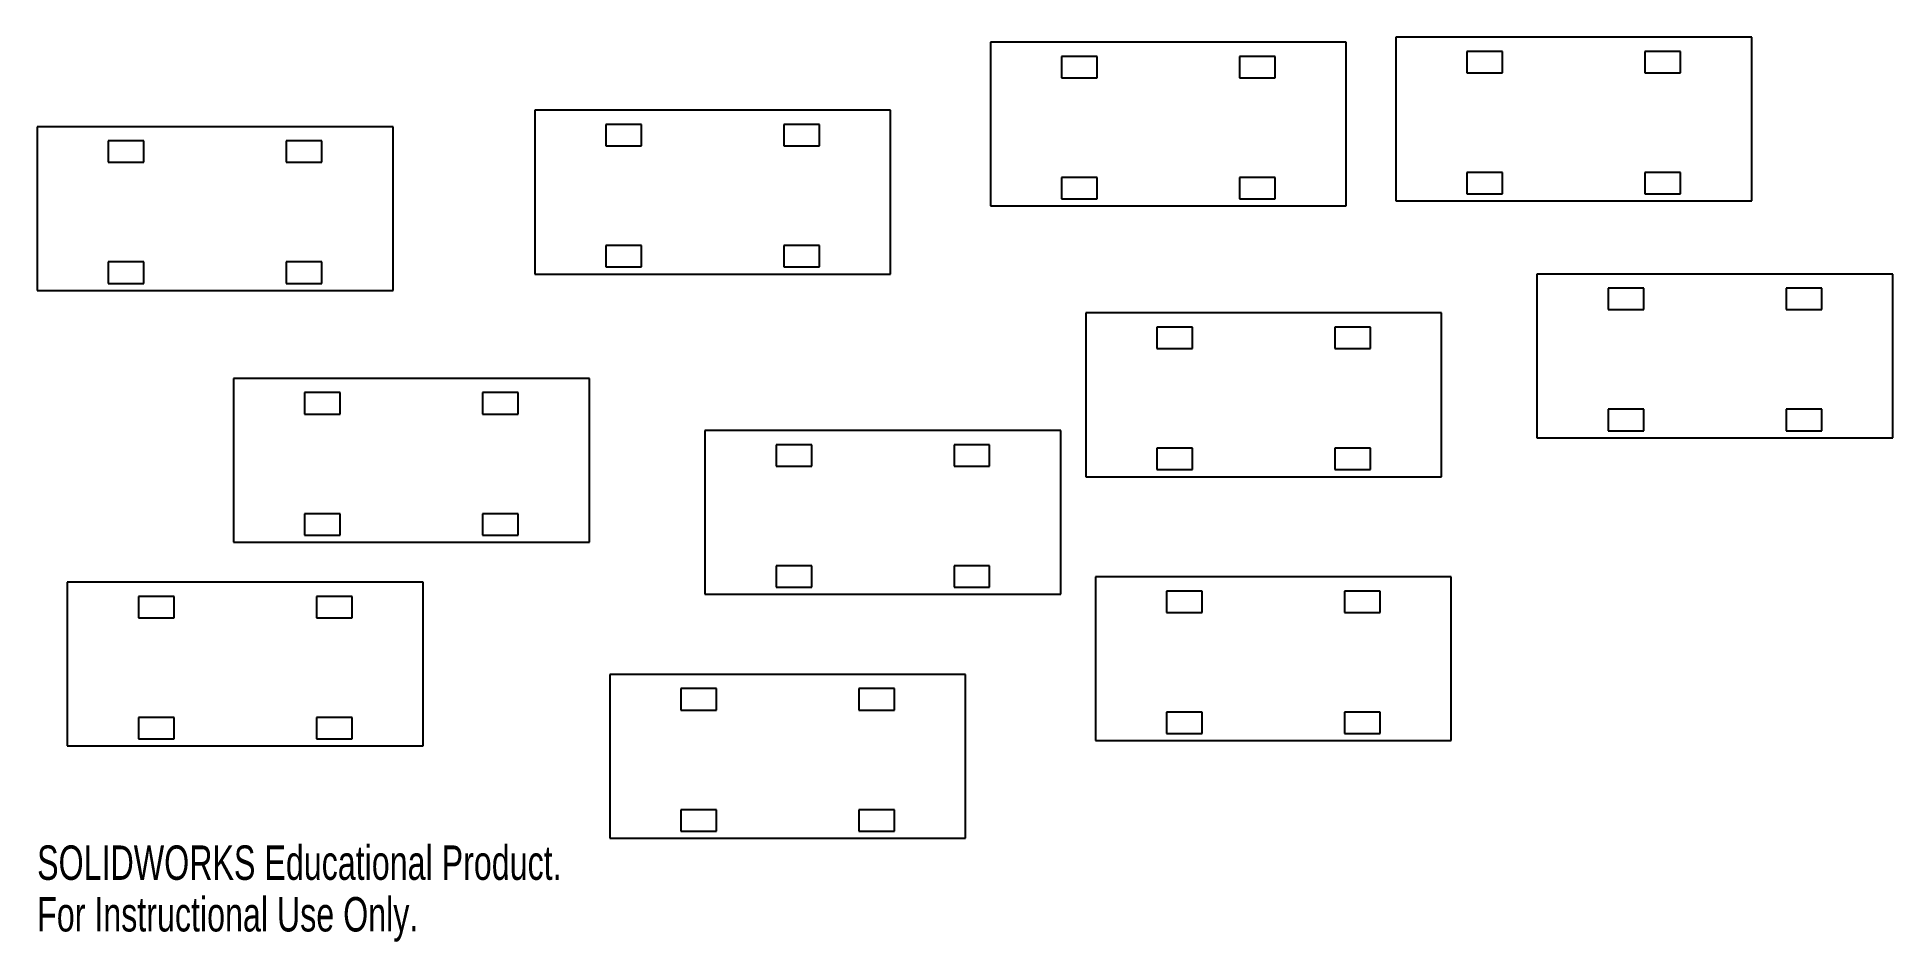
# Model space of a CAD drawing. Header units: millimetres. Extents: x -157 to 104, y -35 to 92.
import ezdxf

# ---------------------------------------------------------------- set-up
doc = ezdxf.new("R2010")
doc.units = ezdxf.units.MM
doc.styles.add('SLDTEXTSTYLE0', font='TXT', dxfattribs={"width": 0.7})

msp = doc.modelspace()

# ---------------------------------------------------------------- linework, layer by layer
at = {"color": 7, "linetype": 'Continuous', "lineweight": 25}
for p, q in [((83.88, 91.63), (33.88, 91.63)), ((33.88, 91.63), (33.88, 68.63)), ((83.88, 68.63), (83.88, 91.63)), ((26.92, 90.92), (-23.08, 90.92)), ((-23.08, 90.92), (-23.08, 67.92)), ((-8.08, 88.92), (-13.08, 88.92)), ((-13.08, 88.92), (-13.08, 85.92)), ((-8.08, 85.92), (-8.08, 88.92)), ((16.92, 88.92), (11.92, 88.92)), ((11.92, 88.92), (11.92, 85.92)), ((16.92, 85.92), (16.92, 88.92)), ((26.92, 67.92), (26.92, 90.92)), ((48.88, 89.63), (43.88, 89.63)), ((43.88, 89.63), (43.88, 86.63)), ((48.88, 86.63), (48.88, 89.63)), ((73.88, 89.63), (68.88, 89.63)), ((68.88, 89.63), (68.88, 86.63)), ((73.88, 86.63), (73.88, 89.63)), ((43.88, 86.63), (48.88, 86.63)), ((68.88, 86.63), (73.88, 86.63)), ((-13.08, 85.92), (-8.08, 85.92)), ((11.92, 85.92), (16.92, 85.92)), ((-37.09, 81.35), (-87.09, 81.35)), ((-87.09, 81.35), (-87.09, 58.35)), ((-37.09, 58.35), (-37.09, 81.35)), ((-107, 79.05), (-157, 79.05)), ((-157, 79.05), (-157, 56.05)), ((-107, 56.05), (-107, 79.05)), ((-72.09, 79.35), (-77.09, 79.35)), ((-77.09, 79.35), (-77.09, 76.35)), ((-72.09, 76.35), (-72.09, 79.35)), ((-47.09, 79.35), (-52.09, 79.35)), ((-52.09, 79.35), (-52.09, 76.35)), ((-47.09, 76.35), (-47.09, 79.35)), ((-142, 77.05), (-147, 77.05)), ((-147, 77.05), (-147, 74.05)), ((-142, 74.05), (-142, 77.05)), ((-117, 77.05), (-122, 77.05)), ((-122, 77.05), (-122, 74.05)), ((-117, 74.05), (-117, 77.05)), ((-77.09, 76.35), (-72.09, 76.35)), ((-52.09, 76.35), (-47.09, 76.35)), ((-147, 74.05), (-142, 74.05)), ((-122, 74.05), (-117, 74.05)), ((-8.08, 71.92), (-13.08, 71.92)), ((-13.08, 71.92), (-13.08, 68.92)), ((-8.08, 68.92), (-8.08, 71.92)), ((16.92, 71.92), (11.92, 71.92)), ((11.92, 71.92), (11.92, 68.92)), ((16.92, 68.92), (16.92, 71.92)), ((48.88, 72.63), (43.88, 72.63)), ((43.88, 72.63), (43.88, 69.63)), ((48.88, 69.63), (48.88, 72.63)), ((73.88, 72.63), (68.88, 72.63)), ((68.88, 72.63), (68.88, 69.63)), ((73.88, 69.63), (73.88, 72.63)), ((-23.08, 67.92), (26.92, 67.92)), ((-13.08, 68.92), (-8.08, 68.92)), ((11.92, 68.92), (16.92, 68.92)), ((33.88, 68.63), (83.88, 68.63)), ((43.88, 69.63), (48.88, 69.63)), ((68.88, 69.63), (73.88, 69.63)), ((-142, 60.05), (-147, 60.05)), ((-147, 60.05), (-147, 57.05)), ((-142, 57.05), (-142, 60.05)), ((-117, 60.05), (-122, 60.05)), ((-122, 60.05), (-122, 57.05)), ((-117, 57.05), (-117, 60.05)), ((-72.09, 62.35), (-77.09, 62.35)), ((-77.09, 62.35), (-77.09, 59.35)), ((-72.09, 59.35), (-72.09, 62.35)), ((-47.09, 62.35), (-52.09, 62.35)), ((-52.09, 62.35), (-52.09, 59.35)), ((-47.09, 59.35), (-47.09, 62.35)), ((-87.09, 58.35), (-37.09, 58.35)), ((-77.09, 59.35), (-72.09, 59.35)), ((-52.09, 59.35), (-47.09, 59.35)), ((103.71, 58.36), (53.71, 58.36)), ((53.71, 58.36), (53.71, 35.36)), ((103.71, 35.36), (103.71, 58.36)), ((-157, 56.05), (-107, 56.05)), ((-147, 57.05), (-142, 57.05)), ((-122, 57.05), (-117, 57.05)), ((68.71, 56.36), (63.71, 56.36)), ((63.71, 56.36), (63.71, 53.36)), ((68.71, 53.36), (68.71, 56.36)), ((93.71, 56.36), (88.71, 56.36)), ((88.71, 56.36), (88.71, 53.36)), ((93.71, 53.36), (93.71, 56.36)), ((40.32, 52.89), (-9.68, 52.89)), ((-9.68, 52.89), (-9.68, 29.89)), ((40.32, 29.89), (40.32, 52.89)), ((63.71, 53.36), (68.71, 53.36)), ((88.71, 53.36), (93.71, 53.36)), ((5.32, 50.89), (0.32, 50.89)), ((0.32, 50.89), (0.32, 47.89)), ((5.32, 47.89), (5.32, 50.89)), ((30.32, 50.89), (25.32, 50.89)), ((25.32, 50.89), (25.32, 47.89)), ((30.32, 47.89), (30.32, 50.89)), ((0.32, 47.89), (5.32, 47.89)), ((25.32, 47.89), (30.32, 47.89)), ((-79.42, 43.7), (-129.42, 43.7)), ((-129.42, 43.7), (-129.42, 20.7)), ((-79.42, 20.7), (-79.42, 43.7)), ((-114.42, 41.7), (-119.42, 41.7)), ((-119.42, 41.7), (-119.42, 38.7)), ((-114.42, 38.7), (-114.42, 41.7)), ((-89.42, 41.7), (-94.42, 41.7)), ((-94.42, 41.7), (-94.42, 38.7)), ((-89.42, 38.7), (-89.42, 41.7)), ((68.71, 39.36), (63.71, 39.36)), ((63.71, 39.36), (63.71, 36.36)), ((68.71, 36.36), (68.71, 39.36)), ((93.71, 39.36), (88.71, 39.36)), ((88.71, 39.36), (88.71, 36.36)), ((93.71, 36.36), (93.71, 39.36)), ((-119.42, 38.7), (-114.42, 38.7)), ((-94.42, 38.7), (-89.42, 38.7)), ((-13.18, 36.38), (-63.18, 36.38)), ((-63.18, 36.38), (-63.18, 13.38)), ((-48.18, 34.38), (-53.18, 34.38)), ((-53.18, 34.38), (-53.18, 31.38)), ((-48.18, 31.38), (-48.18, 34.38)), ((-23.18, 34.38), (-28.18, 34.38)), ((-28.18, 34.38), (-28.18, 31.38)), ((-23.18, 31.38), (-23.18, 34.38)), ((-13.18, 13.38), (-13.18, 36.38)), ((53.71, 35.36), (103.71, 35.36)), ((63.71, 36.36), (68.71, 36.36)), ((88.71, 36.36), (93.71, 36.36)), ((-53.18, 31.38), (-48.18, 31.38)), ((-28.18, 31.38), (-23.18, 31.38)), ((5.32, 33.89), (0.32, 33.89)), ((0.32, 33.89), (0.32, 30.89)), ((5.32, 30.89), (5.32, 33.89)), ((30.32, 33.89), (25.32, 33.89)), ((25.32, 33.89), (25.32, 30.89)), ((30.32, 30.89), (30.32, 33.89)), ((-9.68, 29.89), (40.32, 29.89)), ((0.32, 30.89), (5.32, 30.89)), ((25.32, 30.89), (30.32, 30.89)), ((-119.42, 24.7), (-119.42, 21.7)), ((-114.42, 24.7), (-119.42, 24.7)), ((-114.42, 21.7), (-114.42, 24.7)), ((-89.42, 24.7), (-94.42, 24.7)), ((-94.42, 24.7), (-94.42, 21.7)), ((-89.42, 21.7), (-89.42, 24.7)), ((-119.42, 21.7), (-114.42, 21.7)), ((-94.42, 21.7), (-89.42, 21.7)), ((-129.42, 20.7), (-79.42, 20.7)), ((-53.18, 17.38), (-53.18, 14.38)), ((-48.18, 17.38), (-53.18, 17.38)), ((-48.18, 14.38), (-48.18, 17.38)), ((-23.18, 17.38), (-28.18, 17.38)), ((-28.18, 17.38), (-28.18, 14.38)), ((-23.18, 14.38), (-23.18, 17.38)), ((41.68, 15.83), (-8.32, 15.83)), ((-8.32, 15.83), (-8.32, -7.17)), ((41.68, -7.17), (41.68, 15.83)), ((-102.76, 15.08), (-152.76, 15.08)), ((-152.76, 15.08), (-152.76, -7.92)), ((-137.76, 13.08), (-142.76, 13.08)), ((-142.76, 13.08), (-142.76, 10.08)), ((-137.76, 10.08), (-137.76, 13.08)), ((-112.76, 13.08), (-117.76, 13.08)), ((-117.76, 13.08), (-117.76, 10.08)), ((-112.76, 10.08), (-112.76, 13.08)), ((-102.76, -7.92), (-102.76, 15.08)), ((-63.18, 13.38), (-13.18, 13.38)), ((-53.18, 14.38), (-48.18, 14.38)), ((-28.18, 14.38), (-23.18, 14.38)), ((6.68, 13.83), (1.68, 13.83)), ((1.68, 13.83), (1.68, 10.83)), ((6.68, 10.83), (6.68, 13.83)), ((31.68, 13.83), (26.68, 13.83)), ((26.68, 13.83), (26.68, 10.83)), ((31.68, 10.83), (31.68, 13.83)), ((1.68, 10.83), (6.68, 10.83)), ((26.68, 10.83), (31.68, 10.83)), ((-142.76, 10.08), (-137.76, 10.08)), ((-117.76, 10.08), (-112.76, 10.08)), ((-26.55, 2.13), (-76.55, 2.13)), ((-76.55, 2.13), (-76.55, -20.87)), ((-61.55, 0.13), (-66.55, 0.13)), ((-66.55, 0.13), (-66.55, -2.87)), ((-61.55, -2.87), (-61.55, 0.13)), ((-36.55, 0.13), (-41.55, 0.13)), ((-41.55, 0.13), (-41.55, -2.87)), ((-36.55, -2.87), (-36.55, 0.13)), ((-26.55, -20.87), (-26.55, 2.13)), ((-137.76, -3.92), (-142.76, -3.92)), ((-142.76, -3.92), (-142.76, -6.92)), ((-137.76, -6.92), (-137.76, -3.92)), ((-112.76, -3.92), (-117.76, -3.92)), ((-117.76, -3.92), (-117.76, -6.92)), ((-112.76, -6.92), (-112.76, -3.92)), ((-66.55, -2.87), (-61.55, -2.87)), ((-41.55, -2.87), (-36.55, -2.87)), ((6.68, -3.17), (1.68, -3.17)), ((1.68, -3.17), (1.68, -6.17)), ((6.68, -6.17), (6.68, -3.17)), ((31.68, -3.17), (26.68, -3.17)), ((26.68, -3.17), (26.68, -6.17)), ((31.68, -6.17), (31.68, -3.17)), ((-142.76, -6.92), (-137.76, -6.92)), ((-117.76, -6.92), (-112.76, -6.92)), ((-8.32, -7.17), (41.68, -7.17)), ((1.68, -6.17), (6.68, -6.17)), ((26.68, -6.17), (31.68, -6.17)), ((-152.76, -7.92), (-102.76, -7.92)), ((-66.55, -16.87), (-66.55, -19.87)), ((-61.55, -16.87), (-66.55, -16.87)), ((-61.55, -19.87), (-61.55, -16.87)), ((-36.55, -16.87), (-41.55, -16.87)), ((-41.55, -16.87), (-41.55, -19.87)), ((-36.55, -19.87), (-36.55, -16.87)), ((-66.55, -19.87), (-61.55, -19.87)), ((-41.55, -19.87), (-36.55, -19.87)), ((-76.55, -20.87), (-26.55, -20.87))]:
    msp.add_line(p, q, dxfattribs=at)

# ---------------------------------------------------------------- texts
at = {"color": 7, "linetype": 'Continuous', "char_height": 4.8336, "attachment_point": 1, "style": 'SLDTEXTSTYLE0'}
for s, insert in [('SOLIDWORKS Educational Product.', (-157, -21.89)), ('For Instructional Use Only.', (-157, -29.14))]:
    msp.add_mtext(s, dxfattribs=dict(at, insert=insert))

doc.saveas('drawing.dxf')
